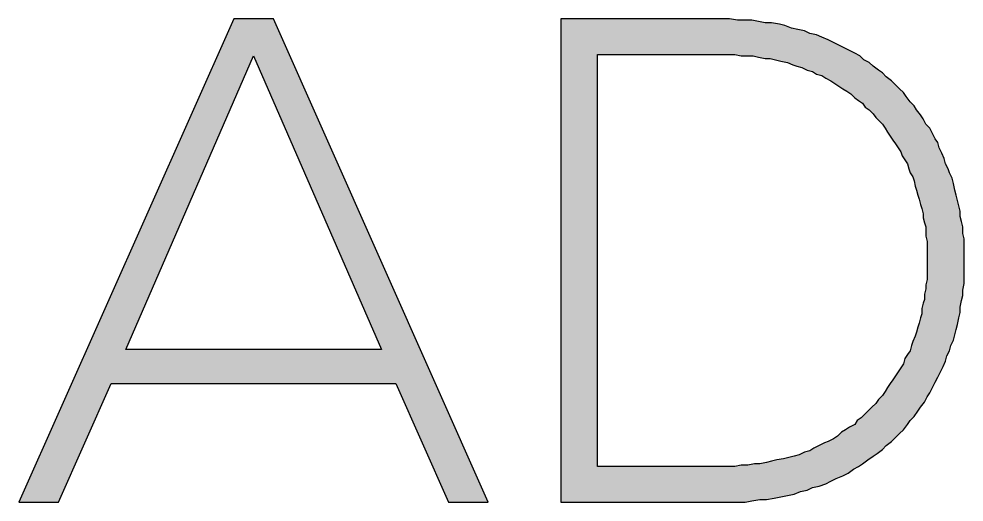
# Model space of a CAD drawing. Header units: centimetres. Extents: x 1658 to 17259, y 8294 to 11444.
# Drawn here: x 8146.28 to 8182.94, y 8581.43 to 8600.2 of the extents above; entities that cross this region are included whole.
import ezdxf
from ezdxf.enums import TextEntityAlignment as Align

# ---------------------------------------------------------------- set-up
doc = ezdxf.new("R2010")
doc.units = ezdxf.units.CM
doc.header["$LTSCALE"] = 50
doc.header["$MEASUREMENT"] = 0
doc.layers.add('FORMATO-PRECON', color=2, linetype='Continuous')
doc.styles.add('PRECON-ROMANS', font='romans.shx')

# ---------------------------------------------------------------- blocks, each defined once
blk = doc.blocks.new('CARIMBO')
at = {"linetype": 'Continuous', "true_color": 0x575854}
h = blk.add_hatch(color=251, dxfattribs=at)
h.paths.add_polyline_path([(-1212.943, 308.341), (-1214.989, 308.341), (-1226.102, 283.318), (-1224.057, 283.318), (-1221.33, 289.455), (-1206.602, 289.455), (-1203.875, 283.318), (-1201.83, 283.318)])
h.paths.add_polyline_path([(-1220.58, 291.227), (-1213.966, 306.432), (-1207.352, 291.227)], flags=16)
h = blk.add_hatch(color=251, dxfattribs=at)
h.paths.add_polyline_path([(-1177.557, 292.523), (-1177.489, 292.864), (-1177.42, 293.136), (-1177.42, 293.409), (-1177.352, 293.75), (-1177.284, 294.023), (-1177.284, 294.295), (-1177.216, 294.636), (-1177.216, 294.909), (-1177.216, 295.182), (-1177.216, 295.523), (-1177.216, 295.795), (-1177.216, 296.068), (-1177.216, 296.409), (-1177.216, 296.682), (-1177.216, 296.955), (-1177.284, 297.227), (-1177.284, 297.568), (-1177.352, 297.841), (-1177.42, 298.114), (-1177.42, 298.386), (-1177.489, 298.659), (-1177.557, 298.932), (-1177.625, 299.205), (-1177.693, 299.477), (-1177.761, 299.818), (-1177.83, 300.091), (-1177.966, 300.364), (-1178.034, 300.568), (-1178.17, 300.841), (-1178.239, 301.114), (-1178.375, 301.386), (-1178.511, 301.659), (-1178.58, 301.932), (-1178.716, 302.136), (-1178.852, 302.409), (-1178.989, 302.682), (-1179.193, 302.886), (-1179.33, 303.159), (-1179.466, 303.364), (-1179.67, 303.636), (-1179.807, 303.841), (-1180.011, 304.045), (-1180.216, 304.318), (-1180.352, 304.523), (-1180.557, 304.727), (-1180.761, 304.932), (-1180.966, 305.136), (-1181.239, 305.341), (-1181.443, 305.545), (-1181.648, 305.682), (-1181.92, 305.886), (-1182.125, 306.091), (-1182.398, 306.227), (-1182.602, 306.432), (-1182.875, 306.568), (-1183.148, 306.705), (-1183.42, 306.841), (-1183.693, 306.977), (-1183.966, 307.114), (-1184.239, 307.25), (-1184.58, 307.386), (-1184.852, 307.523), (-1185.193, 307.591), (-1185.466, 307.727), (-1185.807, 307.795), (-1186.148, 307.864), (-1186.489, 308), (-1186.761, 308.068), (-1187.17, 308.136), (-1187.511, 308.136), (-1187.852, 308.205), (-1188.193, 308.273), (-1188.602, 308.273), (-1188.943, 308.273), (-1189.352, 308.341), (-1189.761, 308.341), (-1189.966, 308.341), (-1190.239, 308.341), (-1190.511, 308.341), (-1190.784, 308.341), (-1191.057, 308.341), (-1191.33, 308.341), (-1191.534, 308.341), (-1191.807, 308.341), (-1192.08, 308.341), (-1192.352, 308.341), (-1192.625, 308.341), (-1192.898, 308.341), (-1193.102, 308.341), (-1193.375, 308.341), (-1193.648, 308.341), (-1193.92, 308.341), (-1194.193, 308.341), (-1194.466, 308.341), (-1194.67, 308.341), (-1194.943, 308.341), (-1195.216, 308.341), (-1195.489, 308.341), (-1195.761, 308.341), (-1196.034, 308.341), (-1196.239, 308.341), (-1196.511, 308.341), (-1196.784, 308.341), (-1197.057, 308.341), (-1197.33, 308.341), (-1197.602, 308.341), (-1197.807, 308.341), (-1198.08, 308.341), (-1198.08, 283.318), (-1197.807, 283.318), (-1197.602, 283.318), (-1197.33, 283.318), (-1197.057, 283.318), (-1196.784, 283.318), (-1196.511, 283.318), (-1196.239, 283.318), (-1196.034, 283.318), (-1195.761, 283.318), (-1195.489, 283.318), (-1195.216, 283.318), (-1194.943, 283.318), (-1194.67, 283.318), (-1194.466, 283.318), (-1194.193, 283.318), (-1193.92, 283.318), (-1193.648, 283.318), (-1193.375, 283.318), (-1193.102, 283.318), (-1192.898, 283.318), (-1192.625, 283.318), (-1192.352, 283.318), (-1192.08, 283.318), (-1191.807, 283.318), (-1191.534, 283.318), (-1191.33, 283.318), (-1191.057, 283.318), (-1190.784, 283.318), (-1190.511, 283.318), (-1190.239, 283.318), (-1189.966, 283.318), (-1189.761, 283.318), (-1189.352, 283.318), (-1188.943, 283.318), (-1188.534, 283.318), (-1188.193, 283.386), (-1187.784, 283.455), (-1187.443, 283.455), (-1187.034, 283.523), (-1186.693, 283.591), (-1186.352, 283.659), (-1186.011, 283.727), (-1185.67, 283.864), (-1185.33, 283.932), (-1185.057, 284.068), (-1184.716, 284.136), (-1184.375, 284.273), (-1184.102, 284.409), (-1183.83, 284.545), (-1183.489, 284.682), (-1183.216, 284.818), (-1182.943, 285.023), (-1182.67, 285.159), (-1182.466, 285.295), (-1182.193, 285.5), (-1181.92, 285.705), (-1181.716, 285.841), (-1181.443, 286.045), (-1181.239, 286.25), (-1180.966, 286.455), (-1180.761, 286.659), (-1180.557, 286.864), (-1180.352, 287.068), (-1180.148, 287.341), (-1180.011, 287.545), (-1179.807, 287.75), (-1179.602, 288.023), (-1179.466, 288.227), (-1179.261, 288.5), (-1179.125, 288.773), (-1178.989, 288.977), (-1178.852, 289.25), (-1178.716, 289.523), (-1178.58, 289.795), (-1178.443, 290.068), (-1178.307, 290.341), (-1178.17, 290.614), (-1178.102, 290.886), (-1177.966, 291.159), (-1177.898, 291.432), (-1177.761, 291.705), (-1177.693, 291.977), (-1177.625, 292.25)])
h.paths.add_polyline_path([(-1196.17, 306.5), (-1189.761, 306.5), (-1189.42, 306.5), (-1189.08, 306.5), (-1188.739, 306.432), (-1188.466, 306.432), (-1188.125, 306.432), (-1187.852, 306.364), (-1187.511, 306.295), (-1187.239, 306.295), (-1186.966, 306.227), (-1186.693, 306.159), (-1186.352, 306.091), (-1186.08, 305.955), (-1185.875, 305.886), (-1185.602, 305.818), (-1185.33, 305.682), (-1185.057, 305.614), (-1184.852, 305.477), (-1184.58, 305.409), (-1184.375, 305.273), (-1184.102, 305.136), (-1183.898, 305), (-1183.693, 304.864), (-1183.489, 304.727), (-1183.284, 304.591), (-1183.08, 304.455), (-1182.875, 304.25), (-1182.67, 304.114), (-1182.466, 303.977), (-1182.33, 303.773), (-1182.125, 303.636), (-1181.92, 303.432), (-1181.784, 303.227), (-1181.648, 303.091), (-1181.443, 302.886), (-1181.307, 302.682), (-1181.17, 302.477), (-1181.034, 302.273), (-1180.898, 302.068), (-1180.761, 301.864), (-1180.625, 301.659), (-1180.489, 301.455), (-1180.42, 301.25), (-1180.284, 301.045), (-1180.148, 300.841), (-1180.08, 300.568), (-1180.011, 300.364), (-1179.875, 300.159), (-1179.807, 299.955), (-1179.739, 299.682), (-1179.67, 299.477), (-1179.602, 299.205), (-1179.534, 299), (-1179.466, 298.727), (-1179.398, 298.523), (-1179.33, 298.25), (-1179.33, 298.045), (-1179.261, 297.773), (-1179.193, 297.568), (-1179.193, 297.295), (-1179.193, 297.091), (-1179.125, 296.818), (-1179.125, 296.614), (-1179.125, 296.341), (-1179.125, 296.068), (-1179.125, 295.864), (-1179.125, 295.591), (-1179.125, 295.318), (-1179.125, 295.114), (-1179.125, 294.841), (-1179.193, 294.568), (-1179.193, 294.364), (-1179.261, 294.091), (-1179.261, 293.818), (-1179.33, 293.614), (-1179.398, 293.341), (-1179.398, 293.068), (-1179.466, 292.864), (-1179.534, 292.591), (-1179.602, 292.386), (-1179.67, 292.114), (-1179.739, 291.909), (-1179.875, 291.636), (-1179.943, 291.432), (-1180.011, 291.159), (-1180.148, 290.955), (-1180.284, 290.75), (-1180.352, 290.477), (-1180.489, 290.273), (-1180.625, 290.068), (-1180.761, 289.864), (-1180.898, 289.659), (-1181.034, 289.455), (-1181.17, 289.25), (-1181.307, 289.045), (-1181.443, 288.841), (-1181.648, 288.636), (-1181.784, 288.432), (-1181.989, 288.227), (-1182.125, 288.091), (-1182.33, 287.886), (-1182.534, 287.682), (-1182.739, 287.545), (-1182.875, 287.341), (-1183.148, 287.205), (-1183.352, 287.068), (-1183.557, 286.932), (-1183.761, 286.727), (-1183.966, 286.591), (-1184.239, 286.455), (-1184.443, 286.386), (-1184.716, 286.25), (-1184.989, 286.114), (-1185.193, 285.977), (-1185.466, 285.909), (-1185.739, 285.773), (-1186.011, 285.705), (-1186.284, 285.636), (-1186.557, 285.568), (-1186.898, 285.5), (-1187.17, 285.432), (-1187.443, 285.364), (-1187.784, 285.295), (-1188.057, 285.295), (-1188.398, 285.227), (-1188.739, 285.227), (-1189.08, 285.159), (-1189.42, 285.159), (-1189.761, 285.159), (-1196.17, 285.159)], flags=16)
at = {"color": 251, "linetype": 'Continuous', "true_color": 0x575854}
for points in [[(-1201.83, 283.318), (-1212.943, 308.341), (-1214.989, 308.341), (-1226.102, 283.318), (-1224.057, 283.318), (-1221.33, 289.455), (-1206.602, 289.455), (-1203.875, 283.318), (-1201.83, 283.318)], [(-1189.761, 308.341), (-1189.966, 308.341), (-1190.239, 308.341), (-1190.511, 308.341), (-1190.784, 308.341), (-1191.057, 308.341), (-1191.33, 308.341), (-1191.534, 308.341), (-1191.807, 308.341), (-1192.08, 308.341), (-1192.352, 308.341), (-1192.625, 308.341), (-1192.898, 308.341), (-1193.102, 308.341), (-1193.375, 308.341), (-1193.648, 308.341), (-1193.92, 308.341), (-1194.193, 308.341), (-1194.466, 308.341), (-1194.67, 308.341), (-1194.943, 308.341), (-1195.216, 308.341), (-1195.489, 308.341), (-1195.761, 308.341), (-1196.034, 308.341), (-1196.239, 308.341), (-1196.511, 308.341), (-1196.784, 308.341), (-1197.057, 308.341), (-1197.33, 308.341), (-1197.602, 308.341), (-1197.807, 308.341), (-1198.08, 308.341), (-1198.08, 283.318), (-1197.807, 283.318), (-1197.602, 283.318), (-1197.33, 283.318), (-1197.057, 283.318), (-1196.784, 283.318), (-1196.511, 283.318), (-1196.239, 283.318), (-1196.034, 283.318), (-1195.761, 283.318), (-1195.489, 283.318), (-1195.216, 283.318), (-1194.943, 283.318), (-1194.67, 283.318), (-1194.466, 283.318), (-1194.193, 283.318), (-1193.92, 283.318), (-1193.648, 283.318), (-1193.375, 283.318), (-1193.102, 283.318), (-1192.898, 283.318), (-1192.625, 283.318), (-1192.352, 283.318), (-1192.08, 283.318), (-1191.807, 283.318), (-1191.534, 283.318), (-1191.33, 283.318), (-1191.057, 283.318), (-1190.784, 283.318), (-1190.511, 283.318), (-1190.239, 283.318), (-1189.966, 283.318), (-1189.761, 283.318), (-1189.352, 283.318), (-1188.943, 283.318), (-1188.534, 283.318), (-1188.193, 283.386), (-1187.784, 283.455), (-1187.443, 283.455), (-1187.034, 283.523), (-1186.693, 283.591), (-1186.352, 283.659), (-1186.011, 283.727), (-1185.67, 283.864), (-1185.33, 283.932), (-1185.057, 284.068), (-1184.716, 284.136), (-1184.375, 284.273), (-1184.102, 284.409), (-1183.83, 284.545), (-1183.489, 284.682), (-1183.216, 284.818), (-1182.943, 285.023), (-1182.67, 285.159), (-1182.466, 285.295), (-1182.193, 285.5), (-1181.92, 285.705), (-1181.716, 285.841), (-1181.443, 286.045), (-1181.239, 286.25), (-1180.966, 286.455), (-1180.761, 286.659), (-1180.557, 286.864), (-1180.352, 287.068), (-1180.148, 287.341), (-1180.011, 287.545), (-1179.807, 287.75), (-1179.602, 288.023), (-1179.466, 288.227), (-1179.261, 288.5), (-1179.125, 288.773), (-1178.989, 288.977), (-1178.852, 289.25), (-1178.716, 289.523), (-1178.58, 289.795), (-1178.443, 290.068), (-1178.307, 290.341), (-1178.17, 290.614), (-1178.102, 290.886), (-1177.966, 291.159), (-1177.898, 291.432), (-1177.761, 291.705), (-1177.693, 291.977), (-1177.625, 292.25), (-1177.557, 292.523), (-1177.489, 292.864), (-1177.42, 293.136), (-1177.42, 293.409), (-1177.352, 293.75), (-1177.284, 294.023), (-1177.284, 294.295), (-1177.216, 294.636), (-1177.216, 294.909), (-1177.216, 295.182), (-1177.216, 295.523), (-1177.216, 295.795), (-1177.216, 296.068), (-1177.216, 296.409), (-1177.216, 296.682), (-1177.216, 296.955), (-1177.284, 297.227), (-1177.284, 297.568), (-1177.352, 297.841), (-1177.42, 298.114), (-1177.42, 298.386), (-1177.489, 298.659), (-1177.557, 298.932), (-1177.625, 299.205), (-1177.693, 299.477), (-1177.761, 299.818), (-1177.83, 300.091), (-1177.966, 300.364), (-1178.034, 300.568), (-1178.17, 300.841), (-1178.239, 301.114), (-1178.375, 301.386), (-1178.511, 301.659), (-1178.58, 301.932), (-1178.716, 302.136), (-1178.852, 302.409), (-1178.989, 302.682), (-1179.193, 302.886), (-1179.33, 303.159), (-1179.466, 303.364), (-1179.67, 303.636), (-1179.807, 303.841), (-1180.011, 304.045), (-1180.216, 304.318), (-1180.352, 304.523), (-1180.557, 304.727), (-1180.761, 304.932), (-1180.966, 305.136), (-1181.239, 305.341), (-1181.443, 305.545), (-1181.648, 305.682), (-1181.92, 305.886), (-1182.125, 306.091), (-1182.398, 306.227), (-1182.602, 306.432), (-1182.875, 306.568), (-1183.148, 306.705), (-1183.42, 306.841), (-1183.693, 306.977), (-1183.966, 307.114), (-1184.239, 307.25), (-1184.58, 307.386), (-1184.852, 307.523), (-1185.193, 307.591), (-1185.466, 307.727), (-1185.807, 307.795), (-1186.148, 307.864), (-1186.489, 308), (-1186.761, 308.068), (-1187.17, 308.136), (-1187.511, 308.136), (-1187.852, 308.205), (-1188.193, 308.273), (-1188.602, 308.273), (-1188.943, 308.273), (-1189.352, 308.341), (-1189.761, 308.341)], [(-1220.58, 291.227), (-1213.966, 306.432), (-1207.352, 291.227), (-1220.58, 291.227)], [(-1189.761, 306.5), (-1189.42, 306.5), (-1189.08, 306.5), (-1188.739, 306.432), (-1188.466, 306.432), (-1188.125, 306.432), (-1187.852, 306.364), (-1187.511, 306.295), (-1187.239, 306.295), (-1186.966, 306.227), (-1186.693, 306.159), (-1186.352, 306.091), (-1186.08, 305.955), (-1185.875, 305.886), (-1185.602, 305.818), (-1185.33, 305.682), (-1185.057, 305.614), (-1184.852, 305.477), (-1184.58, 305.409), (-1184.375, 305.273), (-1184.102, 305.136), (-1183.898, 305), (-1183.693, 304.864), (-1183.489, 304.727), (-1183.284, 304.591), (-1183.08, 304.455), (-1182.875, 304.25), (-1182.67, 304.114), (-1182.466, 303.977), (-1182.33, 303.773), (-1182.125, 303.636), (-1181.92, 303.432), (-1181.784, 303.227), (-1181.648, 303.091), (-1181.443, 302.886), (-1181.307, 302.682), (-1181.17, 302.477), (-1181.034, 302.273), (-1180.898, 302.068), (-1180.761, 301.864), (-1180.625, 301.659), (-1180.489, 301.455), (-1180.42, 301.25), (-1180.284, 301.045), (-1180.148, 300.841), (-1180.08, 300.568), (-1180.011, 300.364), (-1179.875, 300.159), (-1179.807, 299.955), (-1179.739, 299.682), (-1179.67, 299.477), (-1179.602, 299.205), (-1179.534, 299), (-1179.466, 298.727), (-1179.398, 298.523), (-1179.33, 298.25), (-1179.33, 298.045), (-1179.261, 297.773), (-1179.193, 297.568), (-1179.193, 297.295), (-1179.193, 297.091), (-1179.125, 296.818), (-1179.125, 296.614), (-1179.125, 296.341), (-1179.125, 296.068), (-1179.125, 295.864), (-1179.125, 295.591), (-1179.125, 295.318), (-1179.125, 295.114), (-1179.125, 294.841), (-1179.193, 294.568), (-1179.193, 294.364), (-1179.261, 294.091), (-1179.261, 293.818), (-1179.33, 293.614), (-1179.398, 293.341), (-1179.398, 293.068), (-1179.466, 292.864), (-1179.534, 292.591), (-1179.602, 292.386), (-1179.67, 292.114), (-1179.739, 291.909), (-1179.875, 291.636), (-1179.943, 291.432), (-1180.011, 291.159), (-1180.148, 290.955), (-1180.284, 290.75), (-1180.352, 290.477), (-1180.489, 290.273), (-1180.625, 290.068), (-1180.761, 289.864), (-1180.898, 289.659), (-1181.034, 289.455), (-1181.17, 289.25), (-1181.307, 289.045), (-1181.443, 288.841), (-1181.648, 288.636), (-1181.784, 288.432), (-1181.989, 288.227), (-1182.125, 288.091), (-1182.33, 287.886), (-1182.534, 287.682), (-1182.739, 287.545), (-1182.875, 287.341), (-1183.148, 287.205), (-1183.352, 287.068), (-1183.557, 286.932), (-1183.761, 286.727), (-1183.966, 286.591), (-1184.239, 286.455), (-1184.443, 286.386), (-1184.716, 286.25), (-1184.989, 286.114), (-1185.193, 285.977), (-1185.466, 285.909), (-1185.739, 285.773), (-1186.011, 285.705), (-1186.284, 285.636), (-1186.557, 285.568), (-1186.898, 285.5), (-1187.17, 285.432), (-1187.443, 285.364), (-1187.784, 285.295), (-1188.057, 285.295), (-1188.398, 285.227), (-1188.739, 285.227), (-1189.08, 285.159), (-1189.42, 285.159), (-1189.761, 285.159), (-1196.17, 285.159), (-1196.17, 306.5), (-1189.761, 306.5)]]:
    blk.add_lwpolyline(points, dxfattribs=at)
at = {"layer": 'FORMATO-PRECON', "color": 5, "style": 'PRECON-ROMANS', "flags": 8}
for p in [(-524.835, 472.632), (-524.985, 423.017), (-524.985, 399.365), (-524.985, 375.974)]:
    blk.add_attdef('X', text='', height=30, dxfattribs=at).set_placement(p, align=Align.MIDDLE_CENTER)
at = {"layer": 'FORMATO-PRECON', "color": 3, "style": 'PRECON-ROMANS', "flags": 8}
for p in [(-524.985, 331.673), (-486.329, 176.966), (-486.329, 124.424)]:
    blk.add_attdef('X', text='', height=25, dxfattribs=at).set_placement(p, align=Align.MIDDLE_CENTER)
at = {"layer": 'FORMATO-PRECON', "color": 4, "style": 'PRECON-ROMANS', "flags": 8}
for p in [(-524.985, 249.599), (-228.659, 39.375), (-76.704, 39.375), (-483.326, 35.975)]:
    blk.add_attdef('X', text='', height=30, dxfattribs=at).set_placement(p, align=Align.MIDDLE_CENTER)
at = {"layer": 'FORMATO-PRECON', "color": 2, "style": 'PRECON-ROMANS', "flags": 8}
for height, p in [(20, (-1635.808, 142.347)), (20, (-1402.474, 142.347)), (20, (-1169.141, 142.347)), (30, (-902.743, 42.347)), (20, (-1635.808, 42.347))]:
    blk.add_attdef('X', text='', height=height, dxfattribs=at).set_placement(p, align=Align.MIDDLE_CENTER)

msp = doc.modelspace()

# ---------------------------------------------------------------- block references
at = {"layer": 'FORMATO-PRECON', "xscale": 0.7499999918802306, "yscale": 0.7499999918802306, "zscale": 0.7499999918802306}
msp.add_blockref('CARIMBO', (9065.857, 8368.944), dxfattribs=at)

doc.saveas('drawing.dxf')
